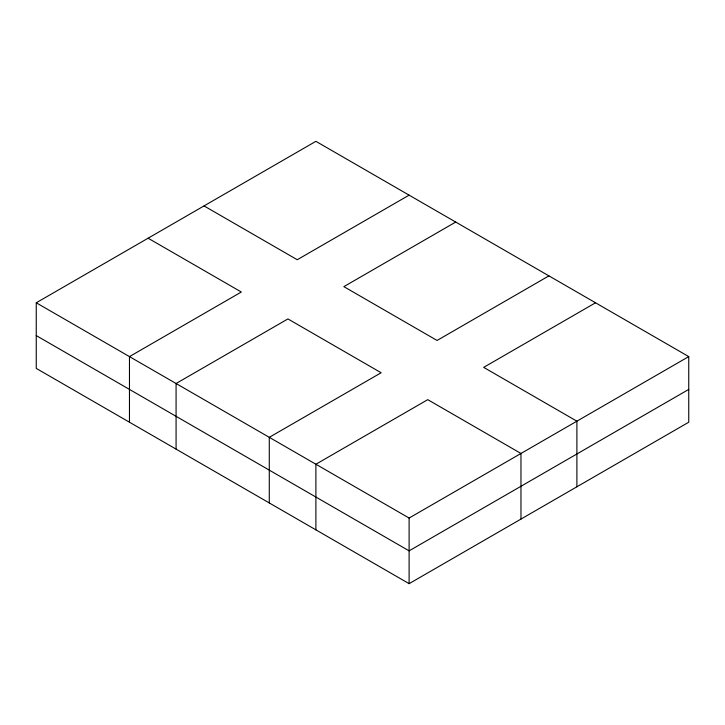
<?xml version="1.0" encoding="UTF-8"?>
<svg xmlns="http://www.w3.org/2000/svg" width="725" height="725" viewBox="0 0 725 725"><rect width="100%" height="100%" fill="white"/><g stroke="black" fill="none" stroke-linecap="round" stroke-linejoin="round"><path stroke-width="1.09" d="M36.25 302.787L315.892 141.33L688.75 356.6L688.75 422.213L409.108 583.67L36.25 368.4L36.25 302.787L409.108 518.049L688.75 356.6M409.108 195.152L297.25 259.731L204.033 205.918M455.717 222.058L343.858 286.638L437.075 340.46L548.925 275.872M595.533 302.787L483.675 367.367L576.892 421.18L576.892 486.792M688.75 389.407L409.108 550.855L36.25 335.593M148.108 238.208L241.325 292.021L129.467 356.6L129.467 422.213M520.967 519.082L520.967 453.469L427.75 399.656L315.892 464.236L315.892 529.848M409.108 518.049L409.108 583.67M269.283 502.942L269.283 437.329L381.142 372.75L287.925 318.928L176.075 383.507L176.075 449.128"/></g></svg>
